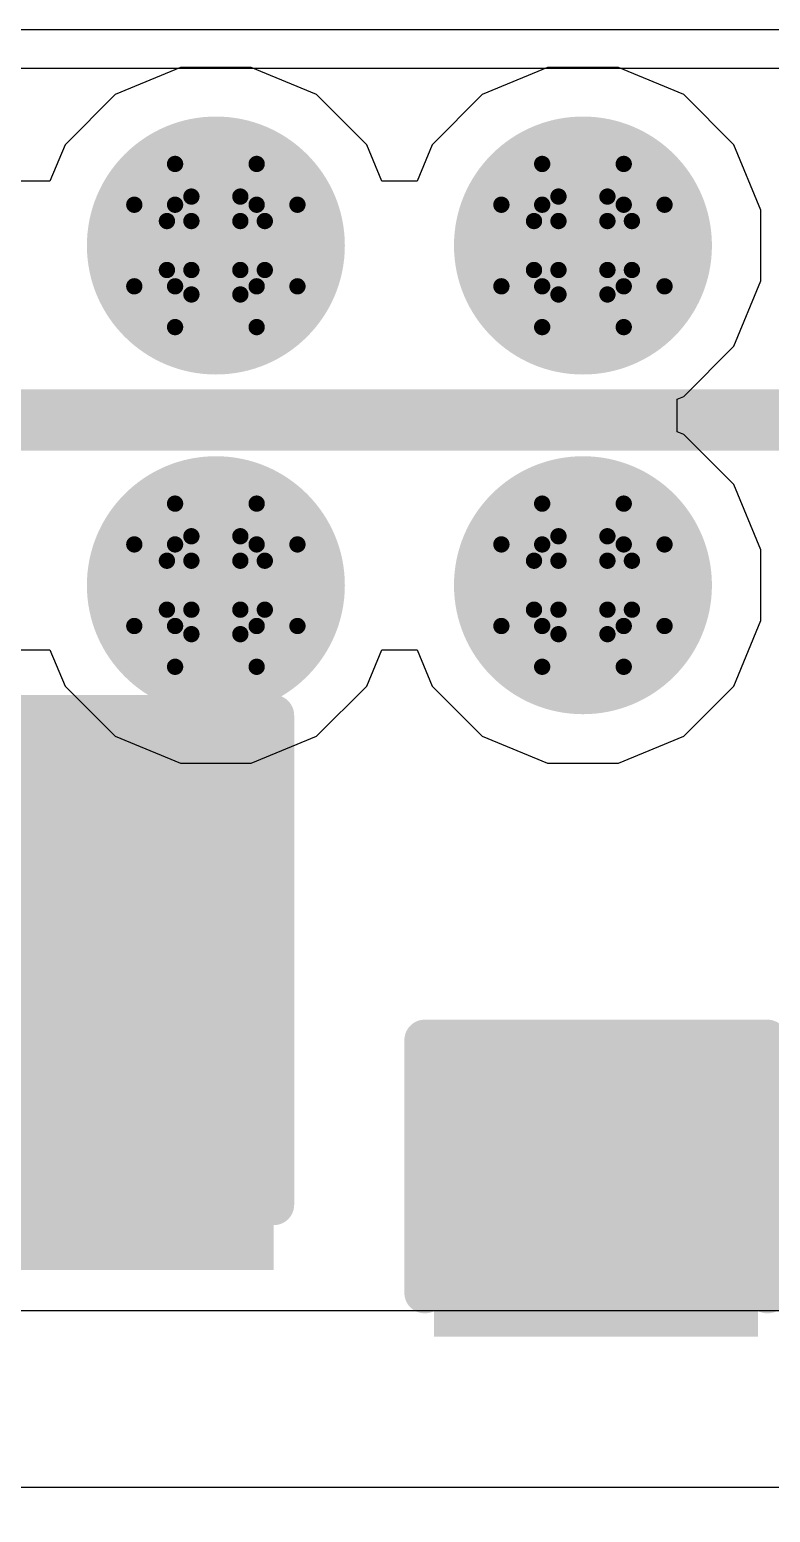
# Model space of a CAD drawing. Header units: inches. Extents: x -4 to 5258, y -4 to 5281.
# Drawn here: x 39.24 to 41.547, y -0.986 to 3.63 of the extents above; entities that cross this region are included whole.
import ezdxf

# ---------------------------------------------------------------- set-up
doc = ezdxf.new("R2010")
doc.units = ezdxf.units.IN
for name, color, linetype in [('Bottom Layer', 5, 'Continuous'), ('Bottom Solder', 6, 'Continuous'), ('Drill Drawing', 1, 'Continuous'), ('Layer 1', 16, 'Continuous'), ('Layer 2', 76, 'Continuous'), ('Top Layer', 1, 'Continuous'), ('Top Overlay', 2, 'Continuous'), ('Top Paste', 8, 'Continuous'), ('Top Solder', 216, 'Continuous'), ('Via Holes', 16, 'Continuous')]:
    doc.layers.add(name, color=color, linetype=linetype)

# ---------------------------------------------------------------- blocks, each defined once
blk = doc.blocks.new('C___0603_295')
at = {"layer": 'Top Layer'}
for points in [[(-0.381, 0.4445), (-0.381, -0.4445), (-1.143, -0.4445), (-1.143, 0.4445)], [(1.143, 0.4445), (1.143, -0.4445), (0.381, -0.4445), (0.381, 0.4445)]]:
    blk.add_hatch(color=1, dxfattribs=at).paths.add_polyline_path(points)
at = {"layer": 'Top Paste'}
for points in [[(-0.381, 0.4445), (-0.381, -0.4445), (-1.143, -0.4445), (-1.143, 0.4445)], [(1.143, 0.4445), (1.143, -0.4445), (0.381, -0.4445), (0.381, 0.4445)]]:
    blk.add_hatch(color=8, dxfattribs=at).paths.add_polyline_path(points)
at = {"layer": 'Top Solder'}
for points in [[(-0.321, 0.5045), (-0.321, -0.5045), (-1.203, -0.5045), (-1.203, 0.5045)], [(1.203, 0.5045), (1.203, -0.5045), (0.321, -0.5045), (0.321, 0.5045)]]:
    blk.add_hatch(color=216, dxfattribs=at).paths.add_polyline_path(points)
at = {"layer": 'Top Overlay'}
for points in [[(-0.4572, 0.5334, 0.127, 0.127, 0), (-1.2446, 0.5334, 0.127, 0.127, 0)], [(-1.2446, 0.5334, 0.127, 0.127, 0), (-1.2446, -0.5334, 0.127, 0.127, 0)], [(0.4572, 0.5334, 0.127, 0.127, 0), (1.2446, 0.5334, 0.127, 0.127, 0)], [(1.2446, 0.5334, 0.127, 0.127, 0), (1.2446, -0.5334, 0.127, 0.127, 0)], [(-1.2446, -0.5334, 0.127, 0.127, 0), (-0.4572, -0.5334, 0.127, 0.127, 0)], [(0.4572, -0.5334, 0.127, 0.127, 0), (1.2446, -0.5334, 0.127, 0.127, 0)]]:
    blk.add_lwpolyline(points, format="xyseb", dxfattribs=at)
for points in [[(-1.2764, 0.5334, 0.0635, 0.0635, 1), (-1.2129, 0.5334, 0.0635, 0.0635, 1)], [(-1.2764, 0.5334, 0.0635, 0.0635, 1), (-1.2129, 0.5334, 0.0635, 0.0635, 1)], [(-0.489, 0.5334, 0.0635, 0.0635, 1), (-0.4255, 0.5334, 0.0635, 0.0635, 1)], [(0.4255, 0.5334, 0.0635, 0.0635, 1), (0.489, 0.5334, 0.0635, 0.0635, 1)], [(1.2129, 0.5334, 0.0635, 0.0635, 1), (1.2764, 0.5334, 0.0635, 0.0635, 1)], [(1.2129, 0.5334, 0.0635, 0.0635, 1), (1.2764, 0.5334, 0.0635, 0.0635, 1)], [(-1.2764, -0.5334, 0.0635, 0.0635, 1), (-1.2129, -0.5334, 0.0635, 0.0635, 1)], [(-1.2764, -0.5334, 0.0635, 0.0635, 1), (-1.2129, -0.5334, 0.0635, 0.0635, 1)], [(-0.4889, -0.5334, 0.0635, 0.0635, 1), (-0.4254, -0.5334, 0.0635, 0.0635, 1)], [(0.4255, -0.5334, 0.0635, 0.0635, 1), (0.489, -0.5334, 0.0635, 0.0635, 1)], [(1.2129, -0.5334, 0.0635, 0.0635, 1), (1.2764, -0.5334, 0.0635, 0.0635, 1)], [(1.2129, -0.5334, 0.0635, 0.0635, 1), (1.2764, -0.5334, 0.0635, 0.0635, 1)]]:
    blk.add_lwpolyline(points, format="xyseb", close=True, dxfattribs=at)
blk = doc.blocks.new('C___1206_296')
at = {"layer": 'Top Layer'}
for points in [[(-2.032, 0.889), (-0.508, 0.889), (-0.508, -0.889), (-2.032, -0.889)], [(0.508, 0.889), (2.032, 0.889), (2.032, -0.889), (0.508, -0.889)]]:
    blk.add_hatch(color=1, dxfattribs=at).paths.add_polyline_path(points)
at = {"layer": 'Top Paste'}
for points in [[(-2.032, 0.889), (-0.508, 0.889), (-0.508, -0.889), (-2.032, -0.889)], [(0.508, 0.889), (2.032, 0.889), (2.032, -0.889), (0.508, -0.889)]]:
    blk.add_hatch(color=8, dxfattribs=at).paths.add_polyline_path(points)
at = {"layer": 'Top Solder'}
for points in [[(-2.1336, 0.9906), (-0.4064, 0.9906), (-0.4064, -0.9906), (-2.1336, -0.9906)], [(0.4064, 0.9906), (2.1336, 0.9906), (2.1336, -0.9906), (0.4064, -0.9906)]]:
    blk.add_hatch(color=216, dxfattribs=at).paths.add_polyline_path(points)
at = {"layer": 'Top Overlay'}
for points in [[(-2.1336, 0.9906, 0.127, 0.127, 0), (-0.6096, 0.9906, 0.127, 0.127, 0)], [(-2.1336, 0.9906, 0.127, 0.127, 0), (-2.1336, -0.9906, 0.127, 0.127, 0)], [(0.6096, 0.9906, 0.127, 0.127, 0), (2.1336, 0.9906, 0.127, 0.127, 0)], [(2.1336, 0.9906, 0.127, 0.127, 0), (2.1336, -0.9906, 0.127, 0.127, 0)], [(-0.6096, -0.9906, 0.127, 0.127, 0), (-2.1336, -0.9906, 0.127, 0.127, 0)], [(0.6096, -0.9906, 0.127, 0.127, 0), (2.1336, -0.9906, 0.127, 0.127, 0)]]:
    blk.add_lwpolyline(points, format="xyseb", dxfattribs=at)
for points in [[(-2.1653, 0.9906, 0.0635, 0.0635, 1), (-2.1018, 0.9906, 0.0635, 0.0635, 1)], [(-2.1653, 0.9906, 0.0635, 0.0635, 1), (-2.1018, 0.9906, 0.0635, 0.0635, 1)], [(-0.6414, 0.9906, 0.0635, 0.0635, 1), (-0.5779, 0.9906, 0.0635, 0.0635, 1)], [(0.5779, 0.9906, 0.0635, 0.0635, 1), (0.6414, 0.9906, 0.0635, 0.0635, 1)], [(2.1018, 0.9906, 0.0635, 0.0635, 1), (2.1653, 0.9906, 0.0635, 0.0635, 1)], [(2.1018, 0.9906, 0.0635, 0.0635, 1), (2.1653, 0.9906, 0.0635, 0.0635, 1)], [(-2.1653, -0.9906, 0.0635, 0.0635, 1), (-2.1018, -0.9906, 0.0635, 0.0635, 1)], [(-2.1653, -0.9906, 0.0635, 0.0635, 1), (-2.1018, -0.9906, 0.0635, 0.0635, 1)], [(-0.6413, -0.9906, 0.0635, 0.0635, 1), (-0.5778, -0.9906, 0.0635, 0.0635, 1)], [(0.5779, -0.9906, 0.0635, 0.0635, 1), (0.6414, -0.9906, 0.0635, 0.0635, 1)], [(2.1018, -0.9906, 0.0635, 0.0635, 1), (2.1653, -0.9906, 0.0635, 0.0635, 1)], [(2.1018, -0.9906, 0.0635, 0.0635, 1), (2.1653, -0.9906, 0.0635, 0.0635, 1)]]:
    blk.add_lwpolyline(points, format="xyseb", close=True, dxfattribs=at)

msp = doc.modelspace()

# ---------------------------------------------------------------- hatches: boundary and pattern name
at = {"layer": 'Bottom Layer'}
h = msp.add_hatch(color=5, dxfattribs=at)
edge = h.paths.add_edge_path()
edge.add_arc((39.8201, 2.9581), 0.3, 0, 360)
h = msp.add_hatch(color=5, dxfattribs=at)
edge = h.paths.add_edge_path()
edge.add_arc((40.9631, 2.9581), 0.3, 0, 360)
h = msp.add_hatch(color=5, dxfattribs=at)
edge = h.paths.add_edge_path()
edge.add_arc((39.8201, 1.9005), 0.3, 0, 360)
h = msp.add_hatch(color=5, dxfattribs=at)
edge = h.paths.add_edge_path()
edge.add_arc((40.9631, 1.9005), 0.3, 0, 360)
at = {"layer": 'Bottom Solder'}
h = msp.add_hatch(color=6, dxfattribs=at)
edge = h.paths.add_edge_path()
edge.add_arc((39.8201, 2.9581), 0.4016, 0, 360)
h = msp.add_hatch(color=6, dxfattribs=at)
edge = h.paths.add_edge_path()
edge.add_arc((40.9631, 2.9581), 0.4016, 0, 360)
h = msp.add_hatch(color=6, dxfattribs=at)
edge = h.paths.add_edge_path()
edge.add_arc((39.8201, 1.9005), 0.4016, 0, 360)
h = msp.add_hatch(color=6, dxfattribs=at)
edge = h.paths.add_edge_path()
edge.add_arc((40.9631, 1.9005), 0.4016, 0, 360)
at = {"layer": 'Layer 1'}
h = msp.add_hatch(color=16, dxfattribs=at)
edge = h.paths.add_edge_path()
edge.add_arc((39.8201, 2.9581), 0.3, 0, 360)
h = msp.add_hatch(color=16, dxfattribs=at)
edge = h.paths.add_edge_path()
edge.add_arc((40.9631, 2.9581), 0.3, 0, 360)
h = msp.add_hatch(color=16, dxfattribs=at)
edge = h.paths.add_edge_path()
edge.add_arc((39.8201, 1.9005), 0.3, 0, 360)
h = msp.add_hatch(color=16, dxfattribs=at)
edge = h.paths.add_edge_path()
edge.add_arc((40.9631, 1.9005), 0.3, 0, 360)
at = {"layer": 'Layer 2'}
h = msp.add_hatch(color=76, dxfattribs=at)
edge = h.paths.add_edge_path()
edge.add_arc((39.8201, 2.9581), 0.3, 0, 360)
h = msp.add_hatch(color=76, dxfattribs=at)
edge = h.paths.add_edge_path()
edge.add_arc((40.9631, 2.9581), 0.3, 0, 360)
h = msp.add_hatch(color=76, dxfattribs=at)
edge = h.paths.add_edge_path()
edge.add_arc((39.8201, 1.9005), 0.3, 0, 360)
h = msp.add_hatch(color=76, dxfattribs=at)
edge = h.paths.add_edge_path()
edge.add_arc((40.9631, 1.9005), 0.3, 0, 360)
at = {"layer": 'Top Layer'}
h = msp.add_hatch(color=1, dxfattribs=at)
edge = h.paths.add_edge_path()
edge.add_arc((39.8201, 2.9581), 0.3, 0, 360)
h = msp.add_hatch(color=1, dxfattribs=at)
edge = h.paths.add_edge_path()
edge.add_arc((40.9631, 2.9581), 0.3, 0, 360)
h = msp.add_hatch(color=1, dxfattribs=at)
edge = h.paths.add_edge_path()
edge.add_arc((39.8201, 1.9005), 0.3, 0, 360)
h = msp.add_hatch(color=1, dxfattribs=at)
edge = h.paths.add_edge_path()
edge.add_arc((40.9631, 1.9005), 0.3, 0, 360)
at = {"layer": 'Top Solder'}
h = msp.add_hatch(color=216, dxfattribs=at)
edge = h.paths.add_edge_path()
edge.add_arc((39.8201, 2.9581), 0.4016, 0, 360)
h = msp.add_hatch(color=216, dxfattribs=at)
edge = h.paths.add_edge_path()
edge.add_arc((40.9631, 2.9581), 0.4016, 0, 360)
h = msp.add_hatch(color=216, dxfattribs=at)
edge = h.paths.add_edge_path()
edge.add_arc((39.8201, 1.9005), 0.4016, 0, 360)
h = msp.add_hatch(color=216, dxfattribs=at)
edge = h.paths.add_edge_path()
edge.add_arc((40.9631, 1.9005), 0.4016, 0, 360)
at = {"layer": 'Via Holes'}
h = msp.add_hatch(color=7, dxfattribs=at)
edge = h.paths.add_edge_path()
edge.add_arc((39.8201, 2.9581), 0.15, 0, 360)
h = msp.add_hatch(color=7, dxfattribs=at)
edge = h.paths.add_edge_path()
edge.add_arc((40.9631, 2.9581), 0.15, 0, 360)
h = msp.add_hatch(color=7, dxfattribs=at)
edge = h.paths.add_edge_path()
edge.add_arc((39.8201, 1.9005), 0.15, 0, 360)
h = msp.add_hatch(color=7, dxfattribs=at)
edge = h.paths.add_edge_path()
edge.add_arc((40.9631, 1.9005), 0.15, 0, 360)

# ---------------------------------------------------------------- linework, layer by layer
at = {"layer": 'Bottom Layer'}
for p, q in [((39.7099, 3.5121), (39.5063, 3.4278)), ((39.9303, 3.5121), (39.7099, 3.5121)), ((40.1339, 3.4278), (39.9303, 3.5121)), ((40.8529, 3.5121), (40.6493, 3.4278)), ((41.0733, 3.5121), (40.8529, 3.5121)), ((41.2769, 3.4278), (41.0733, 3.5121)), ((39.5063, 3.4278), (39.3505, 3.2719)), ((40.2898, 3.2719), (40.1339, 3.4278)), ((40.6493, 3.4278), (40.4935, 3.2719)), ((41.4328, 3.2719), (41.2769, 3.4278)), ((39.3505, 3.2719), (39.3036, 3.1588)), ((40.3366, 3.1588), (40.2898, 3.2719)), ((40.4935, 3.2719), (40.4466, 3.1588)), ((41.5171, 3.0683), (41.4328, 3.2719)), ((39.3036, 3.1588), (39.1936, 3.1588)), ((40.4466, 3.1588), (40.3366, 3.1588)), ((41.5171, 2.8479), (41.5171, 3.0683)), ((41.4328, 2.6443), (41.5171, 2.8479)), ((41.2769, 2.4885), (41.4328, 2.6443)), ((41.2567, 2.4801), (41.2769, 2.4885)), ((41.2567, 2.3785), (41.2567, 2.4801)), ((41.2769, 2.3701), (41.2567, 2.3785)), ((41.4328, 2.2143), (41.2769, 2.3701)), ((41.5171, 2.0107), (41.4328, 2.2143)), ((41.5171, 1.7903), (41.5171, 2.0107)), ((41.4328, 1.5866), (41.5171, 1.7903)), ((39.1936, 1.6998), (39.3036, 1.6998)), ((39.3036, 1.6998), (39.3505, 1.5866)), ((40.2898, 1.5866), (40.3366, 1.6998)), ((40.3366, 1.6998), (40.4466, 1.6998)), ((40.4466, 1.6998), (40.4935, 1.5866)), ((39.3505, 1.5866), (39.5063, 1.4308)), ((40.1339, 1.4308), (40.2898, 1.5866)), ((40.4935, 1.5866), (40.6493, 1.4308)), ((41.2769, 1.4308), (41.4328, 1.5866)), ((39.5063, 1.4308), (39.7099, 1.3465)), ((39.9303, 1.3465), (40.1339, 1.4308)), ((40.6493, 1.4308), (40.8529, 1.3465)), ((41.0733, 1.3465), (41.2769, 1.4308)), ((39.7099, 1.3465), (39.9303, 1.3465)), ((40.8529, 1.3465), (41.0733, 1.3465))]:
    msp.add_line(p, q, dxfattribs=at)
at = {"layer": 'Drill Drawing'}
for points in [[(39.6931, 3.0851, 0.0508, 0.0508, 0), (39.6931, 3.2121, 0.0508, 0.0508, 0)], [(39.6931, 3.2121, 0.0508, 0.0508, 0), (39.9471, 3.2121, 0.0508, 0.0508, 0)], [(39.9471, 3.0851, 0.0508, 0.0508, 0), (39.9471, 3.2121, 0.0508, 0.0508, 0)], [(40.8361, 3.0851, 0.0508, 0.0508, 0), (40.8361, 3.2121, 0.0508, 0.0508, 0)], [(40.8361, 3.2121, 0.0508, 0.0508, 0), (41.0901, 3.2121, 0.0508, 0.0508, 0)], [(41.0901, 3.0851, 0.0508, 0.0508, 0), (41.0901, 3.2121, 0.0508, 0.0508, 0)], [(39.5661, 2.8311, 0.0508, 0.0508, 0), (39.5661, 3.0851, 0.0508, 0.0508, 0)], [(39.5661, 3.0851, 0.0508, 0.0508, 0), (39.6931, 3.0851, 0.0508, 0.0508, 0)], [(39.7439, 3.0343, 0.0508, 0.0508, 0), (39.7439, 3.1105, 0.0508, 0.0508, 0)], [(39.7439, 3.1105, 0.0508, 0.0508, 0), (39.8963, 3.1105, 0.0508, 0.0508, 0)], [(39.8963, 3.0343, 0.0508, 0.0508, 0), (39.8963, 3.1105, 0.0508, 0.0508, 0)], [(39.9471, 3.0851, 0.0508, 0.0508, 0), (40.0741, 3.0851, 0.0508, 0.0508, 0)], [(40.0741, 2.8311, 0.0508, 0.0508, 0), (40.0741, 3.0851, 0.0508, 0.0508, 0)], [(40.7091, 2.8311, 0.0508, 0.0508, 0), (40.7091, 3.0851, 0.0508, 0.0508, 0)], [(40.7091, 3.0851, 0.0508, 0.0508, 0), (40.8361, 3.0851, 0.0508, 0.0508, 0)], [(40.8869, 3.0343, 0.0508, 0.0508, 0), (40.8869, 3.1105, 0.0508, 0.0508, 0)], [(40.8869, 3.1105, 0.0508, 0.0508, 0), (41.0393, 3.1105, 0.0508, 0.0508, 0)], [(41.0393, 3.0343, 0.0508, 0.0508, 0), (41.0393, 3.1105, 0.0508, 0.0508, 0)], [(41.0901, 3.0851, 0.0508, 0.0508, 0), (41.2171, 3.0851, 0.0508, 0.0508, 0)], [(41.2171, 2.8311, 0.0508, 0.0508, 0), (41.2171, 3.0851, 0.0508, 0.0508, 0)], [(39.6677, 2.8819, 0.0508, 0.0508, 0), (39.6677, 3.0343, 0.0508, 0.0508, 0)], [(39.6677, 3.0343, 0.0508, 0.0508, 0), (39.7439, 3.0343, 0.0508, 0.0508, 0)], [(39.8963, 3.0343, 0.0508, 0.0508, 0), (39.9725, 3.0343, 0.0508, 0.0508, 0)], [(39.9725, 2.8819, 0.0508, 0.0508, 0), (39.9725, 3.0343, 0.0508, 0.0508, 0)], [(40.8107, 2.8819, 0.0508, 0.0508, 0), (40.8107, 3.0343, 0.0508, 0.0508, 0)], [(40.8107, 3.0343, 0.0508, 0.0508, 0), (40.8869, 3.0343, 0.0508, 0.0508, 0)], [(41.0393, 3.0343, 0.0508, 0.0508, 0), (41.1155, 3.0343, 0.0508, 0.0508, 0)], [(41.1155, 2.8819, 0.0508, 0.0508, 0), (41.1155, 3.0343, 0.0508, 0.0508, 0)], [(39.6677, 2.8819, 0.0508, 0.0508, 0), (39.7439, 2.8819, 0.0508, 0.0508, 0)], [(39.7439, 2.8057, 0.0508, 0.0508, 0), (39.7439, 2.8819, 0.0508, 0.0508, 0)], [(39.8963, 2.8819, 0.0508, 0.0508, 0), (39.9725, 2.8819, 0.0508, 0.0508, 0)], [(39.8963, 2.8057, 0.0508, 0.0508, 0), (39.8963, 2.8819, 0.0508, 0.0508, 0)], [(40.8107, 2.8819, 0.0508, 0.0508, 0), (40.8869, 2.8819, 0.0508, 0.0508, 0)], [(40.8869, 2.8057, 0.0508, 0.0508, 0), (40.8869, 2.8819, 0.0508, 0.0508, 0)], [(41.0393, 2.8819, 0.0508, 0.0508, 0), (41.1155, 2.8819, 0.0508, 0.0508, 0)], [(41.0393, 2.8057, 0.0508, 0.0508, 0), (41.0393, 2.8819, 0.0508, 0.0508, 0)], [(39.5661, 2.8311, 0.0508, 0.0508, 0), (39.6931, 2.8311, 0.0508, 0.0508, 0)], [(39.6931, 2.7041, 0.0508, 0.0508, 0), (39.6931, 2.8311, 0.0508, 0.0508, 0)], [(39.7439, 2.8057, 0.0508, 0.0508, 0), (39.8963, 2.8057, 0.0508, 0.0508, 0)], [(39.9471, 2.8311, 0.0508, 0.0508, 0), (40.0741, 2.8311, 0.0508, 0.0508, 0)], [(39.9471, 2.7041, 0.0508, 0.0508, 0), (39.9471, 2.8311, 0.0508, 0.0508, 0)], [(40.7091, 2.8311, 0.0508, 0.0508, 0), (40.8361, 2.8311, 0.0508, 0.0508, 0)], [(40.8361, 2.7041, 0.0508, 0.0508, 0), (40.8361, 2.8311, 0.0508, 0.0508, 0)], [(40.8869, 2.8057, 0.0508, 0.0508, 0), (41.0393, 2.8057, 0.0508, 0.0508, 0)], [(41.0901, 2.8311, 0.0508, 0.0508, 0), (41.2171, 2.8311, 0.0508, 0.0508, 0)], [(41.0901, 2.7041, 0.0508, 0.0508, 0), (41.0901, 2.8311, 0.0508, 0.0508, 0)], [(39.6931, 2.7041, 0.0508, 0.0508, 0), (39.9471, 2.7041, 0.0508, 0.0508, 0)], [(40.8361, 2.7041, 0.0508, 0.0508, 0), (41.0901, 2.7041, 0.0508, 0.0508, 0)], [(39.6931, 2.0275, 0.0508, 0.0508, 0), (39.6931, 2.1545, 0.0508, 0.0508, 0)], [(39.6931, 2.1545, 0.0508, 0.0508, 0), (39.9471, 2.1545, 0.0508, 0.0508, 0)], [(39.9471, 2.0275, 0.0508, 0.0508, 0), (39.9471, 2.1545, 0.0508, 0.0508, 0)], [(40.8361, 2.0275, 0.0508, 0.0508, 0), (40.8361, 2.1545, 0.0508, 0.0508, 0)], [(40.8361, 2.1545, 0.0508, 0.0508, 0), (41.0901, 2.1545, 0.0508, 0.0508, 0)], [(41.0901, 2.0275, 0.0508, 0.0508, 0), (41.0901, 2.1545, 0.0508, 0.0508, 0)], [(39.7439, 1.9767, 0.0508, 0.0508, 0), (39.7439, 2.0529, 0.0508, 0.0508, 0)], [(39.7439, 2.0529, 0.0508, 0.0508, 0), (39.8963, 2.0529, 0.0508, 0.0508, 0)], [(39.8963, 1.9767, 0.0508, 0.0508, 0), (39.8963, 2.0529, 0.0508, 0.0508, 0)], [(40.8869, 1.9767, 0.0508, 0.0508, 0), (40.8869, 2.0529, 0.0508, 0.0508, 0)], [(40.8869, 2.0529, 0.0508, 0.0508, 0), (41.0393, 2.0529, 0.0508, 0.0508, 0)], [(41.0393, 1.9767, 0.0508, 0.0508, 0), (41.0393, 2.0529, 0.0508, 0.0508, 0)], [(39.5661, 1.7735, 0.0508, 0.0508, 0), (39.5661, 2.0275, 0.0508, 0.0508, 0)], [(39.5661, 2.0275, 0.0508, 0.0508, 0), (39.6931, 2.0275, 0.0508, 0.0508, 0)], [(39.9471, 2.0275, 0.0508, 0.0508, 0), (40.0741, 2.0275, 0.0508, 0.0508, 0)], [(40.0741, 1.7735, 0.0508, 0.0508, 0), (40.0741, 2.0275, 0.0508, 0.0508, 0)], [(40.7091, 1.7735, 0.0508, 0.0508, 0), (40.7091, 2.0275, 0.0508, 0.0508, 0)], [(40.7091, 2.0275, 0.0508, 0.0508, 0), (40.8361, 2.0275, 0.0508, 0.0508, 0)], [(41.0901, 2.0275, 0.0508, 0.0508, 0), (41.2171, 2.0275, 0.0508, 0.0508, 0)], [(41.2171, 1.7735, 0.0508, 0.0508, 0), (41.2171, 2.0275, 0.0508, 0.0508, 0)], [(39.6677, 1.8243, 0.0508, 0.0508, 0), (39.6677, 1.9767, 0.0508, 0.0508, 0)], [(39.6677, 1.9767, 0.0508, 0.0508, 0), (39.7439, 1.9767, 0.0508, 0.0508, 0)], [(39.8963, 1.9767, 0.0508, 0.0508, 0), (39.9725, 1.9767, 0.0508, 0.0508, 0)], [(39.9725, 1.8243, 0.0508, 0.0508, 0), (39.9725, 1.9767, 0.0508, 0.0508, 0)], [(40.8107, 1.8243, 0.0508, 0.0508, 0), (40.8107, 1.9767, 0.0508, 0.0508, 0)], [(40.8107, 1.9767, 0.0508, 0.0508, 0), (40.8869, 1.9767, 0.0508, 0.0508, 0)], [(41.0393, 1.9767, 0.0508, 0.0508, 0), (41.1155, 1.9767, 0.0508, 0.0508, 0)], [(41.1155, 1.8243, 0.0508, 0.0508, 0), (41.1155, 1.9767, 0.0508, 0.0508, 0)], [(39.6677, 1.8243, 0.0508, 0.0508, 0), (39.7439, 1.8243, 0.0508, 0.0508, 0)], [(39.7439, 1.7481, 0.0508, 0.0508, 0), (39.7439, 1.8243, 0.0508, 0.0508, 0)], [(39.8963, 1.8243, 0.0508, 0.0508, 0), (39.9725, 1.8243, 0.0508, 0.0508, 0)], [(39.8963, 1.7481, 0.0508, 0.0508, 0), (39.8963, 1.8243, 0.0508, 0.0508, 0)], [(40.8107, 1.8243, 0.0508, 0.0508, 0), (40.8869, 1.8243, 0.0508, 0.0508, 0)], [(40.8869, 1.7481, 0.0508, 0.0508, 0), (40.8869, 1.8243, 0.0508, 0.0508, 0)], [(41.0393, 1.8243, 0.0508, 0.0508, 0), (41.1155, 1.8243, 0.0508, 0.0508, 0)], [(41.0393, 1.7481, 0.0508, 0.0508, 0), (41.0393, 1.8243, 0.0508, 0.0508, 0)], [(39.5661, 1.7735, 0.0508, 0.0508, 0), (39.6931, 1.7735, 0.0508, 0.0508, 0)], [(39.6931, 1.6465, 0.0508, 0.0508, 0), (39.6931, 1.7735, 0.0508, 0.0508, 0)], [(39.7439, 1.7481, 0.0508, 0.0508, 0), (39.8963, 1.7481, 0.0508, 0.0508, 0)], [(39.9471, 1.7735, 0.0508, 0.0508, 0), (40.0741, 1.7735, 0.0508, 0.0508, 0)], [(39.9471, 1.6465, 0.0508, 0.0508, 0), (39.9471, 1.7735, 0.0508, 0.0508, 0)], [(40.7091, 1.7735, 0.0508, 0.0508, 0), (40.8361, 1.7735, 0.0508, 0.0508, 0)], [(40.8361, 1.6465, 0.0508, 0.0508, 0), (40.8361, 1.7735, 0.0508, 0.0508, 0)], [(40.8869, 1.7481, 0.0508, 0.0508, 0), (41.0393, 1.7481, 0.0508, 0.0508, 0)], [(41.0901, 1.7735, 0.0508, 0.0508, 0), (41.2171, 1.7735, 0.0508, 0.0508, 0)], [(41.0901, 1.6465, 0.0508, 0.0508, 0), (41.0901, 1.7735, 0.0508, 0.0508, 0)], [(39.6931, 1.6465, 0.0508, 0.0508, 0), (39.9471, 1.6465, 0.0508, 0.0508, 0)], [(40.8361, 1.6465, 0.0508, 0.0508, 0), (41.0901, 1.6465, 0.0508, 0.0508, 0)]]:
    msp.add_lwpolyline(points, format="xyseb", dxfattribs=at)
for points in [[(39.6804, 3.2121, 0.0254, 0.0254, 1), (39.7058, 3.2121, 0.0254, 0.0254, 1)], [(39.6804, 3.2121, 0.0254, 0.0254, 1), (39.7058, 3.2121, 0.0254, 0.0254, 1)], [(39.9344, 3.2121, 0.0254, 0.0254, 1), (39.9598, 3.2121, 0.0254, 0.0254, 1)], [(39.9344, 3.2121, 0.0254, 0.0254, 1), (39.9598, 3.2121, 0.0254, 0.0254, 1)], [(40.8234, 3.2121, 0.0254, 0.0254, 1), (40.8488, 3.2121, 0.0254, 0.0254, 1)], [(40.8234, 3.2121, 0.0254, 0.0254, 1), (40.8488, 3.2121, 0.0254, 0.0254, 1)], [(41.0774, 3.2121, 0.0254, 0.0254, 1), (41.1028, 3.2121, 0.0254, 0.0254, 1)], [(41.0774, 3.2121, 0.0254, 0.0254, 1), (41.1028, 3.2121, 0.0254, 0.0254, 1)], [(39.5534, 3.0851, 0.0254, 0.0254, 1), (39.5788, 3.0851, 0.0254, 0.0254, 1)], [(39.5534, 3.0851, 0.0254, 0.0254, 1), (39.5788, 3.0851, 0.0254, 0.0254, 1)], [(39.6804, 3.0851, 0.0254, 0.0254, 1), (39.7058, 3.0851, 0.0254, 0.0254, 1)], [(39.6804, 3.0851, 0.0254, 0.0254, 1), (39.7058, 3.0851, 0.0254, 0.0254, 1)], [(39.7312, 3.1105, 0.0254, 0.0254, 1), (39.7566, 3.1105, 0.0254, 0.0254, 1)], [(39.7312, 3.1105, 0.0254, 0.0254, 1), (39.7566, 3.1105, 0.0254, 0.0254, 1)], [(39.8836, 3.1105, 0.0254, 0.0254, 1), (39.909, 3.1105, 0.0254, 0.0254, 1)], [(39.8836, 3.1105, 0.0254, 0.0254, 1), (39.909, 3.1105, 0.0254, 0.0254, 1)], [(39.9344, 3.0851, 0.0254, 0.0254, 1), (39.9598, 3.0851, 0.0254, 0.0254, 1)], [(39.9344, 3.0851, 0.0254, 0.0254, 1), (39.9598, 3.0851, 0.0254, 0.0254, 1)], [(40.0614, 3.0851, 0.0254, 0.0254, 1), (40.0868, 3.0851, 0.0254, 0.0254, 1)], [(40.0614, 3.0851, 0.0254, 0.0254, 1), (40.0868, 3.0851, 0.0254, 0.0254, 1)], [(40.6964, 3.0851, 0.0254, 0.0254, 1), (40.7218, 3.0851, 0.0254, 0.0254, 1)], [(40.6964, 3.0851, 0.0254, 0.0254, 1), (40.7218, 3.0851, 0.0254, 0.0254, 1)], [(40.8234, 3.0851, 0.0254, 0.0254, 1), (40.8488, 3.0851, 0.0254, 0.0254, 1)], [(40.8234, 3.0851, 0.0254, 0.0254, 1), (40.8488, 3.0851, 0.0254, 0.0254, 1)], [(40.8742, 3.1105, 0.0254, 0.0254, 1), (40.8996, 3.1105, 0.0254, 0.0254, 1)], [(40.8742, 3.1105, 0.0254, 0.0254, 1), (40.8996, 3.1105, 0.0254, 0.0254, 1)], [(41.0266, 3.1105, 0.0254, 0.0254, 1), (41.052, 3.1105, 0.0254, 0.0254, 1)], [(41.0266, 3.1105, 0.0254, 0.0254, 1), (41.052, 3.1105, 0.0254, 0.0254, 1)], [(41.0774, 3.0851, 0.0254, 0.0254, 1), (41.1028, 3.0851, 0.0254, 0.0254, 1)], [(41.0774, 3.0851, 0.0254, 0.0254, 1), (41.1028, 3.0851, 0.0254, 0.0254, 1)], [(41.2044, 3.0851, 0.0254, 0.0254, 1), (41.2298, 3.0851, 0.0254, 0.0254, 1)], [(41.2044, 3.0851, 0.0254, 0.0254, 1), (41.2298, 3.0851, 0.0254, 0.0254, 1)], [(39.655, 3.0343, 0.0254, 0.0254, 1), (39.6804, 3.0343, 0.0254, 0.0254, 1)], [(39.655, 3.0343, 0.0254, 0.0254, 1), (39.6804, 3.0343, 0.0254, 0.0254, 1)], [(39.7312, 3.0343, 0.0254, 0.0254, 1), (39.7566, 3.0343, 0.0254, 0.0254, 1)], [(39.7312, 3.0343, 0.0254, 0.0254, 1), (39.7566, 3.0343, 0.0254, 0.0254, 1)], [(39.8836, 3.0343, 0.0254, 0.0254, 1), (39.909, 3.0343, 0.0254, 0.0254, 1)], [(39.8836, 3.0343, 0.0254, 0.0254, 1), (39.909, 3.0343, 0.0254, 0.0254, 1)], [(39.9598, 3.0343, 0.0254, 0.0254, 1), (39.9852, 3.0343, 0.0254, 0.0254, 1)], [(39.9598, 3.0343, 0.0254, 0.0254, 1), (39.9852, 3.0343, 0.0254, 0.0254, 1)], [(40.798, 3.0343, 0.0254, 0.0254, 1), (40.8234, 3.0343, 0.0254, 0.0254, 1)], [(40.798, 3.0343, 0.0254, 0.0254, 1), (40.8234, 3.0343, 0.0254, 0.0254, 1)], [(40.8742, 3.0343, 0.0254, 0.0254, 1), (40.8996, 3.0343, 0.0254, 0.0254, 1)], [(40.8742, 3.0343, 0.0254, 0.0254, 1), (40.8996, 3.0343, 0.0254, 0.0254, 1)], [(41.0266, 3.0343, 0.0254, 0.0254, 1), (41.052, 3.0343, 0.0254, 0.0254, 1)], [(41.0266, 3.0343, 0.0254, 0.0254, 1), (41.052, 3.0343, 0.0254, 0.0254, 1)], [(41.1028, 3.0343, 0.0254, 0.0254, 1), (41.1282, 3.0343, 0.0254, 0.0254, 1)], [(41.1028, 3.0343, 0.0254, 0.0254, 1), (41.1282, 3.0343, 0.0254, 0.0254, 1)], [(39.655, 2.8819, 0.0254, 0.0254, 1), (39.6804, 2.8819, 0.0254, 0.0254, 1)], [(39.655, 2.8819, 0.0254, 0.0254, 1), (39.6804, 2.8819, 0.0254, 0.0254, 1)], [(39.7312, 2.8819, 0.0254, 0.0254, 1), (39.7566, 2.8819, 0.0254, 0.0254, 1)], [(39.7312, 2.8819, 0.0254, 0.0254, 1), (39.7566, 2.8819, 0.0254, 0.0254, 1)], [(39.8836, 2.8819, 0.0254, 0.0254, 1), (39.909, 2.8819, 0.0254, 0.0254, 1)], [(39.8836, 2.8819, 0.0254, 0.0254, 1), (39.909, 2.8819, 0.0254, 0.0254, 1)], [(39.9598, 2.8819, 0.0254, 0.0254, 1), (39.9852, 2.8819, 0.0254, 0.0254, 1)], [(39.9598, 2.8819, 0.0254, 0.0254, 1), (39.9852, 2.8819, 0.0254, 0.0254, 1)], [(40.798, 2.8819, 0.0254, 0.0254, 1), (40.8234, 2.8819, 0.0254, 0.0254, 1)], [(40.798, 2.8819, 0.0254, 0.0254, 1), (40.8234, 2.8819, 0.0254, 0.0254, 1)], [(40.8742, 2.8819, 0.0254, 0.0254, 1), (40.8996, 2.8819, 0.0254, 0.0254, 1)], [(40.8742, 2.8819, 0.0254, 0.0254, 1), (40.8996, 2.8819, 0.0254, 0.0254, 1)], [(41.0266, 2.8819, 0.0254, 0.0254, 1), (41.052, 2.8819, 0.0254, 0.0254, 1)], [(41.0266, 2.8819, 0.0254, 0.0254, 1), (41.052, 2.8819, 0.0254, 0.0254, 1)], [(41.1028, 2.8819, 0.0254, 0.0254, 1), (41.1282, 2.8819, 0.0254, 0.0254, 1)], [(41.1028, 2.8819, 0.0254, 0.0254, 1), (41.1282, 2.8819, 0.0254, 0.0254, 1)], [(39.5534, 2.8311, 0.0254, 0.0254, 1), (39.5788, 2.8311, 0.0254, 0.0254, 1)], [(39.5534, 2.8311, 0.0254, 0.0254, 1), (39.5788, 2.8311, 0.0254, 0.0254, 1)], [(39.6804, 2.8311, 0.0254, 0.0254, 1), (39.7058, 2.8311, 0.0254, 0.0254, 1)], [(39.6804, 2.8311, 0.0254, 0.0254, 1), (39.7058, 2.8311, 0.0254, 0.0254, 1)], [(39.7312, 2.8057, 0.0254, 0.0254, 1), (39.7566, 2.8057, 0.0254, 0.0254, 1)], [(39.7312, 2.8057, 0.0254, 0.0254, 1), (39.7566, 2.8057, 0.0254, 0.0254, 1)], [(39.8836, 2.8057, 0.0254, 0.0254, 1), (39.909, 2.8057, 0.0254, 0.0254, 1)], [(39.8836, 2.8057, 0.0254, 0.0254, 1), (39.909, 2.8057, 0.0254, 0.0254, 1)], [(39.9344, 2.8311, 0.0254, 0.0254, 1), (39.9598, 2.8311, 0.0254, 0.0254, 1)], [(39.9344, 2.8311, 0.0254, 0.0254, 1), (39.9598, 2.8311, 0.0254, 0.0254, 1)], [(40.0614, 2.8311, 0.0254, 0.0254, 1), (40.0868, 2.8311, 0.0254, 0.0254, 1)], [(40.0614, 2.8311, 0.0254, 0.0254, 1), (40.0868, 2.8311, 0.0254, 0.0254, 1)], [(40.6964, 2.8311, 0.0254, 0.0254, 1), (40.7218, 2.8311, 0.0254, 0.0254, 1)], [(40.6964, 2.8311, 0.0254, 0.0254, 1), (40.7218, 2.8311, 0.0254, 0.0254, 1)], [(40.8234, 2.8311, 0.0254, 0.0254, 1), (40.8488, 2.8311, 0.0254, 0.0254, 1)], [(40.8234, 2.8311, 0.0254, 0.0254, 1), (40.8488, 2.8311, 0.0254, 0.0254, 1)], [(40.8742, 2.8057, 0.0254, 0.0254, 1), (40.8996, 2.8057, 0.0254, 0.0254, 1)], [(40.8742, 2.8057, 0.0254, 0.0254, 1), (40.8996, 2.8057, 0.0254, 0.0254, 1)], [(41.0266, 2.8057, 0.0254, 0.0254, 1), (41.052, 2.8057, 0.0254, 0.0254, 1)], [(41.0266, 2.8057, 0.0254, 0.0254, 1), (41.052, 2.8057, 0.0254, 0.0254, 1)], [(41.0774, 2.8311, 0.0254, 0.0254, 1), (41.1028, 2.8311, 0.0254, 0.0254, 1)], [(41.0774, 2.8311, 0.0254, 0.0254, 1), (41.1028, 2.8311, 0.0254, 0.0254, 1)], [(41.2044, 2.8311, 0.0254, 0.0254, 1), (41.2298, 2.8311, 0.0254, 0.0254, 1)], [(41.2044, 2.8311, 0.0254, 0.0254, 1), (41.2298, 2.8311, 0.0254, 0.0254, 1)], [(39.6804, 2.7041, 0.0254, 0.0254, 1), (39.7058, 2.7041, 0.0254, 0.0254, 1)], [(39.6804, 2.7041, 0.0254, 0.0254, 1), (39.7058, 2.7041, 0.0254, 0.0254, 1)], [(39.9344, 2.7041, 0.0254, 0.0254, 1), (39.9598, 2.7041, 0.0254, 0.0254, 1)], [(39.9344, 2.7041, 0.0254, 0.0254, 1), (39.9598, 2.7041, 0.0254, 0.0254, 1)], [(40.8234, 2.7041, 0.0254, 0.0254, 1), (40.8488, 2.7041, 0.0254, 0.0254, 1)], [(40.8234, 2.7041, 0.0254, 0.0254, 1), (40.8488, 2.7041, 0.0254, 0.0254, 1)], [(41.0774, 2.7041, 0.0254, 0.0254, 1), (41.1028, 2.7041, 0.0254, 0.0254, 1)], [(41.0774, 2.7041, 0.0254, 0.0254, 1), (41.1028, 2.7041, 0.0254, 0.0254, 1)], [(39.6804, 2.1545, 0.0254, 0.0254, 1), (39.7058, 2.1545, 0.0254, 0.0254, 1)], [(39.6804, 2.1545, 0.0254, 0.0254, 1), (39.7058, 2.1545, 0.0254, 0.0254, 1)], [(39.9344, 2.1545, 0.0254, 0.0254, 1), (39.9598, 2.1545, 0.0254, 0.0254, 1)], [(39.9344, 2.1545, 0.0254, 0.0254, 1), (39.9598, 2.1545, 0.0254, 0.0254, 1)], [(40.8234, 2.1545, 0.0254, 0.0254, 1), (40.8488, 2.1545, 0.0254, 0.0254, 1)], [(40.8234, 2.1545, 0.0254, 0.0254, 1), (40.8488, 2.1545, 0.0254, 0.0254, 1)], [(41.0774, 2.1545, 0.0254, 0.0254, 1), (41.1028, 2.1545, 0.0254, 0.0254, 1)], [(41.0774, 2.1545, 0.0254, 0.0254, 1), (41.1028, 2.1545, 0.0254, 0.0254, 1)], [(39.7312, 2.0529, 0.0254, 0.0254, 1), (39.7566, 2.0529, 0.0254, 0.0254, 1)], [(39.7312, 2.0529, 0.0254, 0.0254, 1), (39.7566, 2.0529, 0.0254, 0.0254, 1)], [(39.8836, 2.0529, 0.0254, 0.0254, 1), (39.909, 2.0529, 0.0254, 0.0254, 1)], [(39.8836, 2.0529, 0.0254, 0.0254, 1), (39.909, 2.0529, 0.0254, 0.0254, 1)], [(40.8742, 2.0529, 0.0254, 0.0254, 1), (40.8996, 2.0529, 0.0254, 0.0254, 1)], [(40.8742, 2.0529, 0.0254, 0.0254, 1), (40.8996, 2.0529, 0.0254, 0.0254, 1)], [(41.0266, 2.0529, 0.0254, 0.0254, 1), (41.052, 2.0529, 0.0254, 0.0254, 1)], [(41.0266, 2.0529, 0.0254, 0.0254, 1), (41.052, 2.0529, 0.0254, 0.0254, 1)], [(39.5534, 2.0275, 0.0254, 0.0254, 1), (39.5788, 2.0275, 0.0254, 0.0254, 1)], [(39.5534, 2.0275, 0.0254, 0.0254, 1), (39.5788, 2.0275, 0.0254, 0.0254, 1)], [(39.6804, 2.0275, 0.0254, 0.0254, 1), (39.7058, 2.0275, 0.0254, 0.0254, 1)], [(39.6804, 2.0275, 0.0254, 0.0254, 1), (39.7058, 2.0275, 0.0254, 0.0254, 1)], [(39.9344, 2.0275, 0.0254, 0.0254, 1), (39.9598, 2.0275, 0.0254, 0.0254, 1)], [(39.9344, 2.0275, 0.0254, 0.0254, 1), (39.9598, 2.0275, 0.0254, 0.0254, 1)], [(40.0614, 2.0275, 0.0254, 0.0254, 1), (40.0868, 2.0275, 0.0254, 0.0254, 1)], [(40.0614, 2.0275, 0.0254, 0.0254, 1), (40.0868, 2.0275, 0.0254, 0.0254, 1)], [(40.6964, 2.0275, 0.0254, 0.0254, 1), (40.7218, 2.0275, 0.0254, 0.0254, 1)], [(40.6964, 2.0275, 0.0254, 0.0254, 1), (40.7218, 2.0275, 0.0254, 0.0254, 1)], [(40.8234, 2.0275, 0.0254, 0.0254, 1), (40.8488, 2.0275, 0.0254, 0.0254, 1)], [(40.8234, 2.0275, 0.0254, 0.0254, 1), (40.8488, 2.0275, 0.0254, 0.0254, 1)], [(41.0774, 2.0275, 0.0254, 0.0254, 1), (41.1028, 2.0275, 0.0254, 0.0254, 1)], [(41.0774, 2.0275, 0.0254, 0.0254, 1), (41.1028, 2.0275, 0.0254, 0.0254, 1)], [(41.2044, 2.0275, 0.0254, 0.0254, 1), (41.2298, 2.0275, 0.0254, 0.0254, 1)], [(41.2044, 2.0275, 0.0254, 0.0254, 1), (41.2298, 2.0275, 0.0254, 0.0254, 1)], [(39.655, 1.9767, 0.0254, 0.0254, 1), (39.6804, 1.9767, 0.0254, 0.0254, 1)], [(39.655, 1.9767, 0.0254, 0.0254, 1), (39.6804, 1.9767, 0.0254, 0.0254, 1)], [(39.7312, 1.9767, 0.0254, 0.0254, 1), (39.7566, 1.9767, 0.0254, 0.0254, 1)], [(39.7312, 1.9767, 0.0254, 0.0254, 1), (39.7566, 1.9767, 0.0254, 0.0254, 1)], [(39.8836, 1.9767, 0.0254, 0.0254, 1), (39.909, 1.9767, 0.0254, 0.0254, 1)], [(39.8836, 1.9767, 0.0254, 0.0254, 1), (39.909, 1.9767, 0.0254, 0.0254, 1)], [(39.9598, 1.9767, 0.0254, 0.0254, 1), (39.9852, 1.9767, 0.0254, 0.0254, 1)], [(39.9598, 1.9767, 0.0254, 0.0254, 1), (39.9852, 1.9767, 0.0254, 0.0254, 1)], [(40.798, 1.9767, 0.0254, 0.0254, 1), (40.8234, 1.9767, 0.0254, 0.0254, 1)], [(40.798, 1.9767, 0.0254, 0.0254, 1), (40.8234, 1.9767, 0.0254, 0.0254, 1)], [(40.8742, 1.9767, 0.0254, 0.0254, 1), (40.8996, 1.9767, 0.0254, 0.0254, 1)], [(40.8742, 1.9767, 0.0254, 0.0254, 1), (40.8996, 1.9767, 0.0254, 0.0254, 1)], [(41.0266, 1.9767, 0.0254, 0.0254, 1), (41.052, 1.9767, 0.0254, 0.0254, 1)], [(41.0266, 1.9767, 0.0254, 0.0254, 1), (41.052, 1.9767, 0.0254, 0.0254, 1)], [(41.1028, 1.9767, 0.0254, 0.0254, 1), (41.1282, 1.9767, 0.0254, 0.0254, 1)], [(41.1028, 1.9767, 0.0254, 0.0254, 1), (41.1282, 1.9767, 0.0254, 0.0254, 1)], [(39.655, 1.8243, 0.0254, 0.0254, 1), (39.6804, 1.8243, 0.0254, 0.0254, 1)], [(39.655, 1.8243, 0.0254, 0.0254, 1), (39.6804, 1.8243, 0.0254, 0.0254, 1)], [(39.7312, 1.8243, 0.0254, 0.0254, 1), (39.7566, 1.8243, 0.0254, 0.0254, 1)], [(39.7312, 1.8243, 0.0254, 0.0254, 1), (39.7566, 1.8243, 0.0254, 0.0254, 1)], [(39.8836, 1.8243, 0.0254, 0.0254, 1), (39.909, 1.8243, 0.0254, 0.0254, 1)], [(39.8836, 1.8243, 0.0254, 0.0254, 1), (39.909, 1.8243, 0.0254, 0.0254, 1)], [(39.9598, 1.8243, 0.0254, 0.0254, 1), (39.9852, 1.8243, 0.0254, 0.0254, 1)], [(39.9598, 1.8243, 0.0254, 0.0254, 1), (39.9852, 1.8243, 0.0254, 0.0254, 1)], [(40.798, 1.8243, 0.0254, 0.0254, 1), (40.8234, 1.8243, 0.0254, 0.0254, 1)], [(40.798, 1.8243, 0.0254, 0.0254, 1), (40.8234, 1.8243, 0.0254, 0.0254, 1)], [(40.8742, 1.8243, 0.0254, 0.0254, 1), (40.8996, 1.8243, 0.0254, 0.0254, 1)], [(40.8742, 1.8243, 0.0254, 0.0254, 1), (40.8996, 1.8243, 0.0254, 0.0254, 1)], [(41.0266, 1.8243, 0.0254, 0.0254, 1), (41.052, 1.8243, 0.0254, 0.0254, 1)], [(41.0266, 1.8243, 0.0254, 0.0254, 1), (41.052, 1.8243, 0.0254, 0.0254, 1)], [(41.1028, 1.8243, 0.0254, 0.0254, 1), (41.1282, 1.8243, 0.0254, 0.0254, 1)], [(41.1028, 1.8243, 0.0254, 0.0254, 1), (41.1282, 1.8243, 0.0254, 0.0254, 1)], [(39.5534, 1.7735, 0.0254, 0.0254, 1), (39.5788, 1.7735, 0.0254, 0.0254, 1)], [(39.5534, 1.7735, 0.0254, 0.0254, 1), (39.5788, 1.7735, 0.0254, 0.0254, 1)], [(39.6804, 1.7735, 0.0254, 0.0254, 1), (39.7058, 1.7735, 0.0254, 0.0254, 1)], [(39.6804, 1.7735, 0.0254, 0.0254, 1), (39.7058, 1.7735, 0.0254, 0.0254, 1)], [(39.7312, 1.7481, 0.0254, 0.0254, 1), (39.7566, 1.7481, 0.0254, 0.0254, 1)], [(39.7312, 1.7481, 0.0254, 0.0254, 1), (39.7566, 1.7481, 0.0254, 0.0254, 1)], [(39.8836, 1.7481, 0.0254, 0.0254, 1), (39.909, 1.7481, 0.0254, 0.0254, 1)], [(39.8836, 1.7481, 0.0254, 0.0254, 1), (39.909, 1.7481, 0.0254, 0.0254, 1)], [(39.9344, 1.7735, 0.0254, 0.0254, 1), (39.9598, 1.7735, 0.0254, 0.0254, 1)], [(39.9344, 1.7735, 0.0254, 0.0254, 1), (39.9598, 1.7735, 0.0254, 0.0254, 1)], [(40.0614, 1.7735, 0.0254, 0.0254, 1), (40.0868, 1.7735, 0.0254, 0.0254, 1)], [(40.0614, 1.7735, 0.0254, 0.0254, 1), (40.0868, 1.7735, 0.0254, 0.0254, 1)], [(40.6964, 1.7735, 0.0254, 0.0254, 1), (40.7218, 1.7735, 0.0254, 0.0254, 1)], [(40.6964, 1.7735, 0.0254, 0.0254, 1), (40.7218, 1.7735, 0.0254, 0.0254, 1)], [(40.8234, 1.7735, 0.0254, 0.0254, 1), (40.8488, 1.7735, 0.0254, 0.0254, 1)], [(40.8234, 1.7735, 0.0254, 0.0254, 1), (40.8488, 1.7735, 0.0254, 0.0254, 1)], [(40.8742, 1.7481, 0.0254, 0.0254, 1), (40.8996, 1.7481, 0.0254, 0.0254, 1)], [(40.8742, 1.7481, 0.0254, 0.0254, 1), (40.8996, 1.7481, 0.0254, 0.0254, 1)], [(41.0266, 1.7481, 0.0254, 0.0254, 1), (41.052, 1.7481, 0.0254, 0.0254, 1)], [(41.0266, 1.7481, 0.0254, 0.0254, 1), (41.052, 1.7481, 0.0254, 0.0254, 1)], [(41.0774, 1.7735, 0.0254, 0.0254, 1), (41.1028, 1.7735, 0.0254, 0.0254, 1)], [(41.0774, 1.7735, 0.0254, 0.0254, 1), (41.1028, 1.7735, 0.0254, 0.0254, 1)], [(41.2044, 1.7735, 0.0254, 0.0254, 1), (41.2298, 1.7735, 0.0254, 0.0254, 1)], [(41.2044, 1.7735, 0.0254, 0.0254, 1), (41.2298, 1.7735, 0.0254, 0.0254, 1)], [(39.6804, 1.6465, 0.0254, 0.0254, 1), (39.7058, 1.6465, 0.0254, 0.0254, 1)], [(39.6804, 1.6465, 0.0254, 0.0254, 1), (39.7058, 1.6465, 0.0254, 0.0254, 1)], [(39.9344, 1.6465, 0.0254, 0.0254, 1), (39.9598, 1.6465, 0.0254, 0.0254, 1)], [(39.9344, 1.6465, 0.0254, 0.0254, 1), (39.9598, 1.6465, 0.0254, 0.0254, 1)], [(40.8234, 1.6465, 0.0254, 0.0254, 1), (40.8488, 1.6465, 0.0254, 0.0254, 1)], [(40.8234, 1.6465, 0.0254, 0.0254, 1), (40.8488, 1.6465, 0.0254, 0.0254, 1)], [(41.0774, 1.6465, 0.0254, 0.0254, 1), (41.1028, 1.6465, 0.0254, 0.0254, 1)], [(41.0774, 1.6465, 0.0254, 0.0254, 1), (41.1028, 1.6465, 0.0254, 0.0254, 1)]]:
    msp.add_lwpolyline(points, format="xyseb", close=True, dxfattribs=at)
at = {"layer": 'Layer 1'}
for p, q in [((39.7099, 3.5121), (39.5063, 3.4278)), ((39.9303, 3.5121), (39.7099, 3.5121)), ((40.1339, 3.4278), (39.9303, 3.5121)), ((40.8529, 3.5121), (40.6493, 3.4278)), ((41.0733, 3.5121), (40.8529, 3.5121)), ((41.2769, 3.4278), (41.0733, 3.5121)), ((39.5063, 3.4278), (39.3505, 3.2719)), ((40.2898, 3.2719), (40.1339, 3.4278)), ((40.6493, 3.4278), (40.4935, 3.2719)), ((41.4328, 3.2719), (41.2769, 3.4278)), ((39.3505, 3.2719), (39.3036, 3.1588)), ((40.3366, 3.1588), (40.2898, 3.2719)), ((40.4935, 3.2719), (40.4466, 3.1588)), ((41.5171, 3.0683), (41.4328, 3.2719)), ((39.3036, 3.1588), (39.1936, 3.1588)), ((40.4466, 3.1588), (40.3366, 3.1588)), ((41.5171, 2.8479), (41.5171, 3.0683)), ((41.4328, 2.6443), (41.5171, 2.8479)), ((41.2769, 2.4885), (41.4328, 2.6443)), ((41.2567, 2.4801), (41.2769, 2.4885)), ((41.2567, 2.3785), (41.2567, 2.4801)), ((41.2769, 2.3701), (41.2567, 2.3785)), ((41.4328, 2.2143), (41.2769, 2.3701)), ((41.5171, 2.0107), (41.4328, 2.2143)), ((41.5171, 1.7903), (41.5171, 2.0107)), ((41.4328, 1.5866), (41.5171, 1.7903)), ((39.1936, 1.6998), (39.3036, 1.6998)), ((39.3036, 1.6998), (39.3505, 1.5866)), ((40.2898, 1.5866), (40.3366, 1.6998)), ((40.3366, 1.6998), (40.4466, 1.6998)), ((40.4466, 1.6998), (40.4935, 1.5866)), ((39.3505, 1.5866), (39.5063, 1.4308)), ((40.1339, 1.4308), (40.2898, 1.5866)), ((40.4935, 1.5866), (40.6493, 1.4308)), ((41.2769, 1.4308), (41.4328, 1.5866)), ((39.5063, 1.4308), (39.7099, 1.3465)), ((39.9303, 1.3465), (40.1339, 1.4308)), ((40.6493, 1.4308), (40.8529, 1.3465)), ((41.0733, 1.3465), (41.2769, 1.4308)), ((39.7099, 1.3465), (39.9303, 1.3465)), ((40.8529, 1.3465), (41.0733, 1.3465))]:
    msp.add_line(p, q, dxfattribs=at)
at = {"layer": 'Layer 2'}
msp.add_line((15.4109, 3.6302), (43.3725, 3.6302), dxfattribs=at)
at = {"layer": 'Top Layer'}
for p, q in [((22.8976, 3.5103), (43.0325, 3.5103)), ((42.6094, -0.3583), (22.7968, -0.3583)), ((22.7968, -0.9082), (42.6094, -0.9082))]:
    msp.add_line(p, q, dxfattribs=at)
at = {"layer": 'Top Overlay'}
msp.add_lwpolyline([(32.8264, 2.4147, 0.1905, 0.1905, 0), (43.798, 2.4147, 0.1905, 0.1905, 0)], format="xyseb", dxfattribs=at)

# ---------------------------------------------------------------- block references
at = {"rotation": 90}
for name, p in [('C___1206_296', (39.0098, -0.6381)), ('C___0603_295', (41.004, -0.7603))]:
    msp.add_blockref(name, p, dxfattribs=at)

doc.saveas('drawing.dxf')
